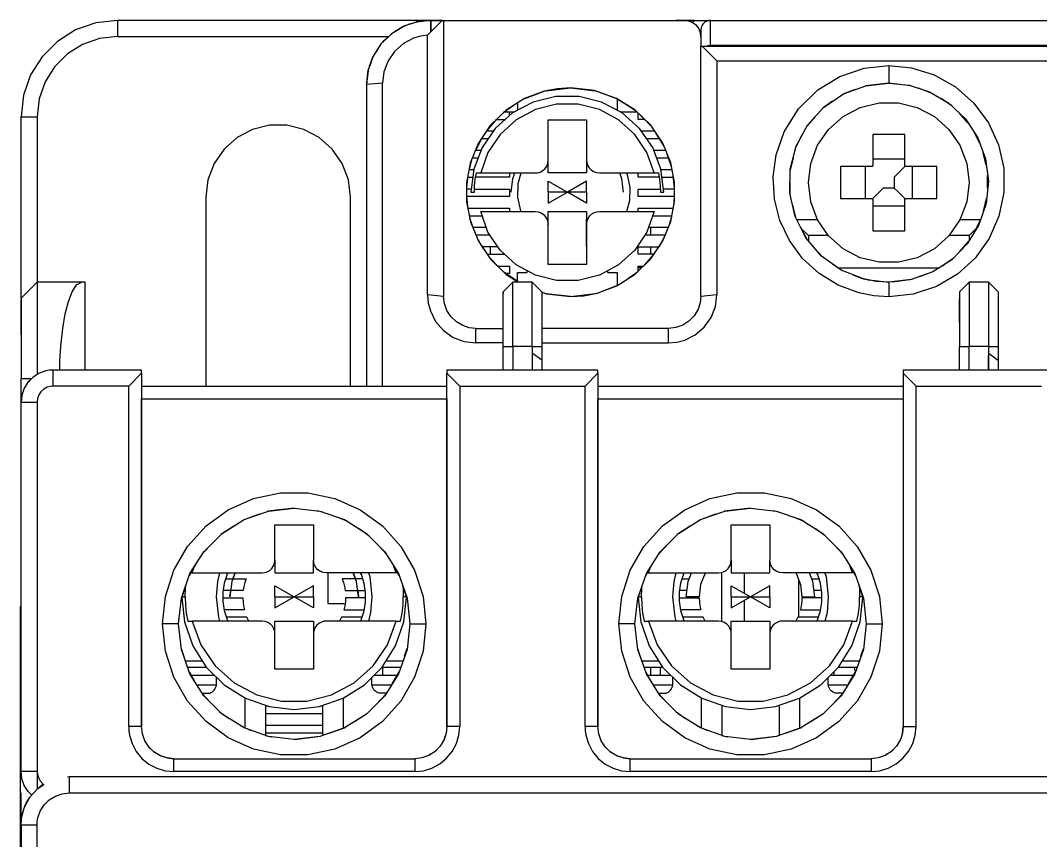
# Model space of a CAD drawing. Header units: millimetres. Extents: x 0 to 56.2, y 0 to 86.5.
# Drawn here: x 0.08 to 31.82, y 60.97 to 86.5 of the extents above; entities that cross this region are included whole.
import ezdxf

# ---------------------------------------------------------------- set-up
doc = ezdxf.new("R2010")
doc.units = ezdxf.units.MM

# ---------------------------------------------------------------- blocks, each defined once
blk = doc.blocks.new('CHINT_8e0fe1875add52128021a9539f7439d4_FACE_0')
at = {"color": 141, "linetype": 'Continuous', "true_color": 0x40d9ff}
for p, q in [((12.775, 86.5), (12.774, 86.494)), ((12.775, 86.5), (12.849, 86.502)), ((12.85, 86.502), (41.064, 86.502)), ((12.85, 86.146), (13.206, 86.502)), ((13.206, 86.502), (13.25, 86.502)), ((13.25, 86.502), (20.75, 86.502)), ((12.85, 86.202), (12.85, 86.202)), ((21.25, 86.002), (21.25, 85.702)), ((21.25, 85.702), (21.294, 85.702)), ((21.75, 85.245), (21.294, 85.702)), ((21.294, 85.702), (32.906, 85.702)), ((21.75, 85.245), (32.45, 85.245)), ((27.1, 84.552), (26.373, 84.464)), ((27.791, 84.468), (27.1, 84.552)), ((16.396, 84.299), (15.713, 84.036)), ((18.311, 84.185), (17.935, 84.316)), ((18.643, 84.062), (18.056, 84.276)), ((26.059, 84.349), (25.676, 84.203)), ((28.451, 84.231), (28.026, 84.392)), ((15.515, 83.911), (15.104, 83.622)), ((15.55, 83.933), (15.55, 83.702)), ((19.212, 83.702), (18.619, 84.075)), ((18.65, 84.058), (18.65, 83.702)), ((19.239, 83.676), (18.795, 83.967)), ((25.35, 83.983), (25.057, 83.781)), ((29.06, 83.839), (28.729, 84.067)), ((15.135, 83.652), (15.455, 83.652)), ((15.3, 83.536), (15.3, 83.652)), ((18.745, 83.652), (19.264, 83.652)), ((19.714, 83.205), (19.366, 83.553)), ((24.804, 83.501), (24.558, 83.223)), ((29.563, 83.313), (29.3, 83.609)), ((14.898, 83.422), (14.601, 83.081)), ((14.898, 83.421), (15.17, 83.421)), ((19.735, 83.174), (19.446, 83.476)), ((14.793, 83.052), (14.582, 83.052)), ((19.817, 83.052), (19.407, 83.052)), ((20.096, 82.613), (19.862, 82.985)), ((20.107, 82.586), (19.906, 82.92)), ((24.398, 82.925), (24.209, 82.565)), ((29.928, 82.687), (29.743, 83.038)), ((14.438, 82.836), (14.231, 82.435)), ((14.428, 82.821), (14.633, 82.821)), ((19.567, 82.821), (19.973, 82.821)), ((14.145, 82.221), (14.32, 82.221)), ((14.408, 82.452), (14.238, 82.452)), ((20.162, 82.452), (19.792, 82.452)), ((19.88, 82.221), (20.256, 82.221)), ((20.339, 81.959), (20.197, 82.366)), ((20.342, 81.945), (20.219, 82.311)), ((24.121, 82.223), (24.028, 81.843)), ((30.136, 81.996), (30.04, 82.383)), ((14.119, 82.158), (14.05, 81.904)), ((26.366, 81.952), (26.366, 80.952)), ((27.6, 82.186), (26.6, 82.186)), ((27.834, 80.952), (27.834, 81.952)), ((13.996, 81.621), (14.157, 81.621)), ((14.185, 81.852), (14.04, 81.852)), ((20.36, 81.852), (20.015, 81.852)), ((20.043, 81.621), (20.404, 81.621)), ((20.436, 81.275), (20.387, 81.707)), ((20.436, 81.28), (20.394, 81.675)), ((30.178, 81.277), (30.177, 81.675)), ((13.988, 81.574), (13.963, 81.302)), ((24.023, 81.47), (24.023, 81.096)), ((14.112, 81.252), (13.963, 81.252)), ((13.964, 81.023), (14.006, 80.629)), ((13.964, 81.023), (14.006, 80.633)), ((20.436, 81.252), (20.088, 81.252)), ((20.412, 80.73), (20.437, 81.001)), ((30.051, 80.564), (30.146, 80.952)), ((24.104, 80.747), (24.198, 80.371)), ((27.6, 80.718), (26.6, 80.718)), ((14.046, 80.421), (14.449, 80.421)), ((14.058, 80.36), (14.175, 80.006)), ((14.058, 80.359), (14.181, 79.993)), ((19.751, 80.421), (20.354, 80.421)), ((20.281, 80.145), (20.35, 80.399)), ((14.58, 80.052), (14.157, 80.052)), ((16.471, 80.302), (16.5, 80.302)), ((20.243, 80.052), (19.62, 80.052)), ((19.7, 79.821), (19.7, 80.052)), ((24.233, 80.302), (24.882, 80.302)), ((24.355, 80.06), (24.54, 79.71)), ((24.6, 79.802), (24.368, 80.034)), ((29.318, 80.302), (29.963, 80.302)), ((29.6, 79.802), (29.863, 80.065)), ((29.759, 79.895), (29.948, 80.257)), ((14.251, 79.821), (14.691, 79.821)), ((14.291, 79.723), (14.473, 79.415)), ((14.293, 79.718), (14.494, 79.384)), ((19.509, 79.821), (20.15, 79.821)), ((19.962, 79.467), (20.169, 79.868)), ((24.6, 79.802), (24.6, 79.64)), ((25.223, 79.802), (24.6, 79.802)), ((29.6, 79.802), (28.977, 79.802)), ((29.6, 79.802), (29.6, 79.636)), ((14.937, 79.452), (14.448, 79.452)), ((14.475, 79.452), (14.462, 79.431)), ((14.7, 79.452), (14.7, 79.221)), ((19.7, 79.221), (19.7, 79.452)), ((24.783, 79.426), (25.032, 79.148)), ((29.316, 79.312), (29.595, 79.629)), ((14.604, 79.221), (15.146, 79.221)), ((14.656, 79.143), (14.895, 78.885)), ((14.665, 79.13), (14.954, 78.828)), ((19.502, 78.882), (19.799, 79.223)), ((28.747, 78.849), (29.108, 79.099)), ((19.419, 78.802), (19.3, 78.802)), ((25.348, 78.922), (25.646, 78.718)), ((25.516, 78.802), (28.674, 78.802)), ((15.556, 78.368), (15.132, 78.656)), ((15.161, 78.628), (15.582, 78.352)), ((18.885, 78.393), (19.296, 78.682)), ((25.981, 78.585), (26.349, 78.447)), ((26.246, 78.479), (26.505, 78.416)), ((26.413, 78.434), (27.105, 78.352)), ((27.215, 78.365), (27.826, 78.441)), ((28.072, 78.529), (28.507, 78.695)), ((1.986, 78.352), (0.6, 78.352)), ((15.4, 78.352), (15.4, 78.352)), ((15.4, 78.352), (15.4, 78.352)), ((16, 78.352), (15.4, 78.352)), ((15.96, 78.352), (15.4, 78.352)), ((18.004, 78.004), (18.687, 78.268)), ((27.1, 78.352), (27.1, 77.895)), ((29.3, 78.052), (29.6, 78.352)), ((29.6, 78.352), (29.6, 78.352)), ((29.6, 78.352), (29.6, 78.352)), ((30.2, 78.352), (29.6, 78.352)), ((30.2, 78.352), (29.6, 78.352)), ((30.2, 78.352), (30.2, 78.352)), ((0.1, 76.719), (0.1, 77.811)), ((15.1, 77.554), (15.1, 77.778)), ((16.3, 78.044), (16.344, 78.028)), ((17.2, 77.902), (16.442, 77.993)), ((16.45, 77.99), (17.2, 77.902)), ((17.2, 77.902), (17.963, 77.997)), ((29.3, 78.052), (29.3, 78.01)), ((15.1, 77.114), (15.1, 77.554)), ((15.1, 77.554), (15.1, 77.554)), ((0.1, 76.475), (0.1, 75.905)), ((15.4, 76.352), (15.4, 75.617)), ((16, 76.352), (15.4, 76.352)), ((16, 76.352), (16, 75.617)), ((29.6, 75.617), (29.6, 76.352)), ((30.2, 76.352), (29.6, 76.352)), ((30.2, 76.352), (30.2, 75.617)), ((30.5, 76.352), (30.5, 75.926)), ((30.2, 76.138), (30.5, 75.926)), ((30.5, 75.926), (30.5, 75.617)), ((3.85, 75.117), (13.35, 75.117)), ((13.75, 75.117), (17.65, 75.117)), ((18.05, 75.117), (27.55, 75.117)), ((27.95, 75.117), (31.85, 75.117)), ((3.85, 74.217), (3.85, 74.217)), ((3.85, 74.217), (3.85, 74.217)), ((13.35, 74.217), (13.35, 74.217)), ((13.35, 74.217), (13.35, 74.217)), ((18.05, 74.217), (18.05, 74.217)), ((18.05, 74.217), (18.05, 74.217)), ((27.55, 74.217), (27.55, 74.217)), ((27.55, 74.217), (27.55, 74.217)), ((3.85, 73.717), (3.85, 73.717)), ((13.35, 73.717), (13.35, 73.717)), ((18.05, 73.917), (18.05, 73.917)), ((27.55, 73.917), (27.55, 73.917)), ((3.85, 73.552), (3.85, 73.552)), ((13.35, 73.552), (13.35, 73.552)), ((18.05, 73.552), (18.05, 73.552)), ((27.55, 73.552), (27.55, 73.552)), ((3.85, 73.052), (3.85, 73.052)), ((3.85, 73.017), (3.85, 73.017)), ((13.35, 73.017), (13.35, 73.017)), ((7.513, 71.127), (7.008, 70.942)), ((8.595, 71.317), (7.781, 71.221)), ((9.494, 71.195), (9.313, 71.237)), ((21.713, 71.127), (21.208, 70.942)), ((22.795, 71.317), (21.981, 71.221)), ((23.694, 71.195), (23.513, 71.237)), ((10.264, 70.897), (9.939, 71.039)), ((24.464, 70.897), (24.139, 71.039)), ((6.72, 70.761), (6.32, 70.496)), ((10.92, 70.457), (10.625, 70.67)), ((20.92, 70.761), (20.52, 70.496)), ((25.12, 70.457), (24.825, 70.67)), ((6.065, 70.242), (5.751, 69.907)), ((20.265, 70.242), (19.951, 69.907)), ((3.85, 70.052), (3.85, 70.052)), ((3.85, 69.952), (3.85, 69.952)), ((11.46, 69.89), (11.229, 70.148)), ((25.66, 69.89), (25.429, 70.148)), ((3.85, 69.721), (3.85, 69.721)), ((5.552, 69.59), (5.332, 69.208)), ((19.752, 69.59), (19.532, 69.208)), ((3.85, 69.352), (3.85, 69.352)), ((11.863, 69.223), (11.705, 69.499)), ((21.9, 69.316), (21.9, 67.789)), ((22.6, 69.302), (22.6, 68.666)), ((26.063, 69.223), (25.905, 69.499)), ((3.85, 69.121), (3.85, 69.121)), ((20.669, 69.121), (20.892, 69.121)), ((21.25, 68.945), (21.245, 68.925)), ((24.3, 67.921), (24.3, 69.076)), ((24.355, 68.925), (24.35, 68.945)), ((24.708, 69.121), (24.931, 69.121)), ((3.85, 68.752), (3.85, 68.752)), ((5.164, 68.729), (5.086, 68.482)), ((12.113, 68.488), (12.033, 68.738)), ((19.364, 68.729), (19.286, 68.482)), ((20.824, 68.752), (20.587, 68.752)), ((25.012, 68.752), (24.776, 68.752)), ((26.313, 68.488), (26.233, 68.738)), ((3.85, 68.521), (3.85, 68.521)), ((3.85, 68.325), (3.85, 68.325)), ((5.108, 68.552), (5.205, 68.552)), ((12.093, 68.552), (11.995, 68.552)), ((19.308, 68.552), (19.405, 68.552)), ((22.6, 68.438), (22.6, 67.802)), ((26.293, 68.552), (26.195, 68.552)), ((5, 67.717), (4.5, 67.717)), ((12.2, 67.717), (12.7, 67.717)), ((19.2, 67.717), (18.7, 67.717)), ((26.4, 67.717), (26.9, 67.717)), ((3.85, 67.11), (3.85, 67.11)), ((3.85, 66.952), (3.85, 66.952)), ((3.85, 66.721), (3.85, 66.721)), ((5.087, 66.947), (5.167, 66.697)), ((12.036, 66.705), (12.114, 66.952)), ((19.287, 66.947), (19.367, 66.697)), ((26.236, 66.705), (26.314, 66.952)), ((3.85, 66.352), (3.85, 66.352)), ((5.749, 66.552), (5.218, 66.552)), ((5.881, 66.352), (5.288, 66.352)), ((11.912, 66.352), (11.319, 66.352)), ((11.35, 66.352), (11.35, 66.121)), ((11.982, 66.552), (11.451, 66.552)), ((19.949, 66.552), (19.418, 66.552)), ((20.081, 66.352), (19.488, 66.352)), ((19.7, 66.121), (19.7, 66.352)), ((20, 66.121), (20, 66.352)), ((26.112, 66.352), (25.519, 66.352)), ((26.182, 66.552), (25.651, 66.552)), ((3.85, 66.121), (3.85, 66.121)), ((5.337, 66.211), (5.495, 65.935)), ((5.389, 66.121), (6.112, 66.121)), ((11.088, 66.121), (11.808, 66.121)), ((11.648, 65.844), (11.868, 66.226)), ((19.537, 66.211), (19.695, 65.935)), ((19.589, 66.121), (20.312, 66.121)), ((25.288, 66.121), (26.008, 66.121)), ((25.3, 66.133), (25.3, 66.121)), ((25.4, 66.121), (25.4, 66.233)), ((25.848, 65.844), (26.068, 66.226)), ((3.85, 65.752), (3.85, 65.752)), ((6.178, 65.802), (5.579, 65.802)), ((11.621, 65.802), (11.024, 65.802)), ((20.378, 65.802), (19.779, 65.802)), ((25.821, 65.802), (25.224, 65.802)), ((3.85, 65.521), (3.85, 65.521)), ((5.74, 65.545), (5.971, 65.287)), ((7.064, 65.409), (7.064, 64.482)), ((10.136, 64.472), (10.136, 65.409)), ((11.135, 65.193), (11.449, 65.527)), ((19.94, 65.545), (20.171, 65.287)), ((21.264, 65.409), (21.264, 64.482)), ((24.336, 64.472), (24.336, 65.409)), ((25.335, 65.193), (25.649, 65.527)), ((3.85, 65.152), (3.85, 65.152)), ((7.715, 64.238), (7.715, 65.177)), ((7.786, 65.152), (7.715, 65.152)), ((9.485, 65.152), (9.414, 65.152)), ((9.485, 65.177), (9.485, 64.237)), ((21.915, 64.238), (21.915, 65.177)), ((23.685, 65.177), (23.685, 64.237)), ((3.85, 64.921), (3.85, 64.921)), ((6.28, 64.978), (6.575, 64.765)), ((7.715, 64.921), (9.485, 64.921)), ((10.48, 64.674), (10.88, 64.939)), ((20.48, 64.978), (20.775, 64.765)), ((24.68, 64.674), (25.08, 64.939)), ((3.85, 64.552), (3.85, 64.552)), ((6.936, 64.538), (7.261, 64.396)), ((9.485, 64.552), (7.715, 64.552)), ((9.687, 64.308), (10.192, 64.493)), ((13.35, 64.517), (13.326, 64.303)), ((13.35, 64.517), (13.35, 64.517)), ((13.35, 64.517), (13.35, 64.517)), ((21.136, 64.538), (21.461, 64.396)), ((23.887, 64.308), (24.392, 64.493)), ((3.88, 64.281), (3.875, 64.294)), ((7.706, 64.24), (7.887, 64.198)), ((7.715, 64.321), (9.485, 64.321)), ((8.605, 64.118), (9.419, 64.214)), ((13.302, 64.229), (13.256, 64.098)), ((13.328, 64.321), (13.33, 64.321)), ((18.08, 64.281), (18.075, 64.294)), ((21.906, 64.24), (22.087, 64.198)), ((22.805, 64.118), (23.619, 64.214)), ((27.502, 64.229), (27.456, 64.098)), ((27.528, 64.321), (27.53, 64.321)), ((27.534, 64.36), (27.532, 64.36)), ((3.986, 64.024), (3.95, 64.081)), ((4.133, 63.829), (4.073, 63.889)), ((13.189, 63.985), (13.138, 63.904)), ((13.15, 63.919), (13.15, 63.923)), ((13.17, 63.952), (13.168, 63.952)), ((18.186, 64.024), (18.15, 64.081)), ((18.333, 63.829), (18.273, 63.889)), ((27.389, 63.985), (27.338, 63.904)), ((27.34, 63.906), (27.339, 63.905)), ((27.37, 63.952), (27.368, 63.952)), ((4.318, 63.678), (4.236, 63.729)), ((4.245, 63.721), (4.25, 63.721)), ((4.562, 63.565), (4.431, 63.611)), ((6.784, 63.517), (6.784, 63.517)), ((8.6, 63.517), (8.6, 63.517)), ((10.458, 63.517), (10.458, 63.517)), ((12.586, 63.547), (12.573, 63.542)), ((12.843, 63.653), (12.786, 63.618)), ((13.038, 63.8), (12.978, 63.74)), ((12.99, 63.752), (12.992, 63.752)), ((18.518, 63.678), (18.436, 63.729)), ((18.445, 63.721), (18.45, 63.721)), ((18.762, 63.565), (18.631, 63.611)), ((20.984, 63.517), (20.984, 63.517)), ((22.8, 63.517), (22.8, 63.517)), ((24.658, 63.517), (24.658, 63.517)), ((26.786, 63.547), (26.773, 63.542)), ((27.043, 63.653), (26.986, 63.618)), ((27.238, 63.8), (27.178, 63.74)), ((1.6, 62.952), (1.547, 62.946)), ((43.2, 62.952), (1.6, 62.952)), ((0.801, 62.72), (0.651, 62.608)), ((0.1, 61.452), (0.1, 62.452)), ((0.253, 62.093), (0.248, 62.098))]:
    blk.add_line(p, q, dxfattribs=at)
for points in [[(3.1, 86.502), (2.432, 86.427), (1.798, 86.205), (1.23, 85.847), (0.754, 85.372), (0.397, 84.804), (0.175, 84.169), (0.1, 83.502)], [(12.849, 86.502), (3.1, 86.502), (3.1, 86.002), (11.539, 86.002)], [(12.85, 86.502), (12.438, 86.459), (12.041, 86.331), (11.644, 86.097), (11.31, 85.778), (11.059, 85.391), (10.903, 84.958), (10.85, 84.502)], [(12.045, 86.332), (12.118, 86.363), (12.209, 86.396), (12.309, 86.427), (12.394, 86.449), (12.435, 86.458)], [(12.28, 86.408), (12.173, 86.384), (12.117, 86.355)], [(12.421, 86.454), (12.405, 86.452), (12.282, 86.409)], [(12.44, 86.459), (12.46, 86.463), (12.503, 86.471), (12.52, 86.475)], [(12.52, 86.468), (12.52, 86.475), (12.775, 86.5)], [(12.562, 86.472), (12.65, 86.492), (12.849, 86.502)], [(13.25, 86.502), (13.25, 77.91), (12.75, 77.954), (12.75, 86.042), (12.85, 86.146)], [(13.206, 86.502), (12.85, 86.502), (12.85, 86.146)], [(12.85, 86.502), (12.85, 86.502), (41.002, 86.502)], [(12.85, 86.146), (12.85, 86.502), (13.25, 86.502)], [(20.996, 86.436), (21.058, 86.502), (20.487, 86.502)], [(20.839, 86.493), (20.829, 86.496), (20.75, 86.502)], [(20.75, 86.502), (20.845, 86.493), (20.926, 86.47), (21.015, 86.426), (21.09, 86.369), (21.152, 86.299), (21.201, 86.217), (21.236, 86.12), (21.25, 86.002)], [(20.916, 86.473), (20.895, 86.48), (20.862, 86.488)], [(20.932, 86.467), (20.946, 86.462), (20.972, 86.45), (20.986, 86.443), (20.993, 86.437)], [(21.058, 86.502), (21.084, 86.502), (21.103, 86.502), (21.114, 86.502), (21.25, 86.502), (32.95, 86.502), (33.086, 86.502)], [(21.55, 86.502), (21.501, 86.498), (21.459, 86.488), (21.416, 86.47), (21.378, 86.448), (21.344, 86.42), (21.315, 86.388), (21.291, 86.352), (21.271, 86.311), (21.259, 86.274), (21.25, 86.201), (21.25, 85.702)], [(32.65, 85.724), (21.55, 85.724), (21.55, 86.502), (32.65, 86.502), (32.65, 85.724)], [(12.75, 86.042), (12.53, 86.011), (12.316, 85.947), (11.996, 85.779), (11.725, 85.538), (11.52, 85.239), (11.393, 84.901), (11.35, 84.545)], [(11.625, 86.08), (11.603, 86.066), (11.435, 85.898)], [(11.441, 85.903), (11.63, 86.087), (11.638, 86.091)], [(11.875, 86.233), (11.737, 86.163), (11.695, 86.127)], [(12.014, 86.315), (11.982, 86.304), (11.795, 86.186)], [(12.038, 86.329), (12.021, 86.322), (11.809, 86.194)], [(21.131, 86.323), (21.125, 86.332), (21.116, 86.34)], [(21.228, 86.143), (21.218, 86.179), (21.211, 86.19)], [(21.25, 86.002), (21.25, 86.008), (21.25, 86.014), (21.25, 86.023), (21.249, 86.039), (21.247, 86.059), (21.242, 86.093), (21.237, 86.108)], [(3.1, 86.002), (2.544, 85.939), (2.015, 85.754), (1.541, 85.456), (1.145, 85.061), (0.848, 84.587), (0.663, 84.058), (0.6, 83.502)], [(11.147, 85.527), (11.302, 85.769), (11.307, 85.773)], [(11.3, 85.763), (11.286, 85.749), (11.148, 85.529)], [(11.49, 85.95), (11.367, 85.844), (11.343, 85.809)], [(21.443, 85.702), (21.483, 85.716), (21.55, 85.724)], [(11.18, 85.577), (11.086, 85.444), (11.075, 85.417)], [(21.75, 85.245), (21.75, 77.954), (21.25, 77.91), (21.25, 85.702)], [(10.962, 85.124), (10.91, 84.987), (10.908, 84.973)], [(10.946, 85.079), (11.055, 85.385), (11.058, 85.388)], [(11.055, 85.38), (11.048, 85.37), (10.95, 85.089)], [(27.1, 77.895), (26.635, 77.925), (26.171, 78.018), (25.526, 78.258), (24.932, 78.621), (24.419, 79.093), (24.009, 79.649), (23.715, 80.27), (23.543, 80.938), (23.503, 81.63), (23.595, 82.315), (23.847, 83.037), (24.291, 83.748), (24.891, 84.338), (25.582, 84.76), (26.337, 85.013), (27.1, 85.096)], [(27.1, 85.096), (27.1, 84.552), (27.1, 84.552)], [(27.1, 85.096), (27.809, 85.025), (28.515, 84.806), (29.177, 84.436), (29.752, 83.93), (30.205, 83.317), (30.516, 82.631), (30.677, 81.898), (30.683, 81.144), (30.53, 80.402), (30.227, 79.711), (29.789, 79.102), (29.236, 78.597), (28.582, 78.215), (27.857, 77.976), (27.1, 77.895)], [(10.902, 84.952), (10.9, 84.947), (10.852, 84.521)], [(10.858, 84.572), (10.902, 84.955), (10.903, 84.957)], [(11.35, 75.117), (11.35, 84.545), (10.85, 84.502), (10.85, 75.117)], [(27.1, 78.352), (26.706, 78.377), (26.31, 78.454), (25.62, 78.728), (25.007, 79.165), (24.52, 79.733), (24.186, 80.395), (24.018, 81.119), (24.028, 81.866), (24.215, 82.586), (24.567, 83.239), (25.069, 83.794), (25.693, 84.214), (26.388, 84.469), (27.1, 84.552)], [(27.1, 84.552), (27.735, 84.486), (28.364, 84.283), (28.97, 83.924), (29.484, 83.434), (29.869, 82.845), (30.111, 82.191), (30.2, 81.501), (30.131, 80.803), (29.908, 80.138), (29.544, 79.544), (29.058, 79.048), (28.468, 78.67), (27.802, 78.432), (27.1, 78.352)], [(17.2, 84.402), (16.792, 84.376), (16.374, 84.295), (15.762, 84.066), (15.191, 83.706), (14.701, 83.23), (14.325, 82.667), (14.079, 82.058), (13.963, 81.444), (13.964, 80.849), (14.082, 80.235), (14.33, 79.627), (14.708, 79.065), (15.2, 78.59), (15.581, 78.352)], [(19.798, 81.752), (19.932, 81.752), (19.967, 81.554), (19.988, 81.353), (19.995, 81.152), (20.1, 81.152), (20.013, 81.87), (19.756, 82.546), (19.346, 83.141), (18.804, 83.621), (18.164, 83.957), (17.462, 84.13), (16.738, 84.13), (16.036, 83.957), (15.396, 83.621), (14.854, 83.141), (14.444, 82.546), (14.187, 81.87), (14.1, 81.152), (14.205, 81.152), (14.212, 81.353), (14.233, 81.554), (14.268, 81.752), (14.402, 81.752)], [(16.437, 84.307), (17.2, 84.402), (17.95, 84.314)], [(17.2, 77.902), (17.608, 77.928), (18.026, 78.009), (18.638, 78.237), (19.209, 78.597), (19.699, 79.074), (20.075, 79.637), (20.321, 80.246), (20.437, 80.86), (20.436, 81.455), (20.318, 82.068), (20.07, 82.677), (19.692, 83.239), (19.2, 83.714), (18.628, 84.071), (17.947, 84.315), (17.2, 84.402)], [(19.798, 81.752), (19.571, 82.39), (19.195, 82.954), (18.694, 83.41), (18.096, 83.73), (17.439, 83.895), (16.761, 83.895), (16.104, 83.73), (15.506, 83.41), (15.005, 82.954), (14.629, 82.39), (14.402, 81.752)], [(24.673, 80.854), (24.6, 81.452), (24.673, 82.05), (24.886, 82.614), (25.229, 83.11), (25.68, 83.509), (26.213, 83.789), (26.799, 83.934), (27.401, 83.934), (27.987, 83.789), (28.52, 83.509), (28.971, 83.11), (29.314, 82.614), (29.527, 82.05), (29.6, 81.452), (29.527, 80.854), (29.314, 80.29), (28.971, 79.794), (28.52, 79.394), (27.987, 79.114), (27.401, 78.97), (26.799, 78.97), (26.213, 79.114), (25.68, 79.394), (25.229, 79.794), (24.886, 80.29), (24.673, 80.854)], [(0.1, 77.852), (0.1, 83.502), (0.6, 83.502), (0.6, 78.352)], [(19.503, 83.421), (19.3, 83.421), (19.3, 83.617)], [(10.35, 75.117), (10.35, 81.002), (10.285, 81.54), (10.092, 82.048), (9.784, 82.494), (9.378, 82.854), (8.898, 83.106), (8.371, 83.235), (7.829, 83.235), (7.302, 83.106), (6.822, 82.854), (6.416, 82.494), (6.108, 82.048), (5.915, 81.54), (5.85, 81.002), (5.85, 75.117)], [(16.5, 82.152), (16.5, 83.402), (17.7, 83.402), (17.7, 82.152)], [(27.6, 81.982), (27.6, 82.952), (26.6, 82.952), (26.6, 81.982), (26.599, 81.975), (26.597, 81.969), (26.593, 81.963), (26.589, 81.958), (26.583, 81.955), (26.577, 81.953), (26.57, 81.952), (25.6, 81.952), (25.6, 80.952), (26.57, 80.952), (26.577, 80.951), (26.583, 80.949), (26.589, 80.945), (26.593, 80.941), (26.597, 80.935), (26.599, 80.929), (26.6, 80.922), (26.6, 79.952), (27.6, 79.952), (27.6, 80.922), (27.601, 80.929), (27.603, 80.935), (27.607, 80.941), (27.611, 80.945), (27.617, 80.949), (27.623, 80.951), (27.63, 80.952), (28.6, 80.952), (28.6, 81.952), (27.63, 81.952), (27.623, 81.953), (27.617, 81.955), (27.611, 81.958), (27.607, 81.963), (27.603, 81.969), (27.601, 81.975), (27.6, 81.982)], [(14.402, 81.752), (16.1, 81.752), (16.18, 81.76), (16.255, 81.782), (16.337, 81.828), (16.405, 81.891), (16.457, 81.968), (16.489, 82.057), (16.5, 82.152)], [(17.7, 82.152), (17.7, 81.752), (16.5, 81.752), (16.5, 82.152)], [(17.7, 82.152), (17.708, 82.072), (17.73, 81.997), (17.776, 81.915), (17.839, 81.847), (17.917, 81.795), (18.005, 81.763), (18.1, 81.752), (19.798, 81.752)], [(27.61, 81.96), (27.609, 81.961), (27.52, 81.872), (27.426, 81.778), (27.269, 81.621), (27.269, 81.283)], [(27.617, 81.955), (27.616, 81.955), (27.615, 81.956)], [(27.623, 81.953), (27.623, 81.953), (27.621, 81.954)], [(15.3, 81.752), (15.3, 81.621), (14.245, 81.621)], [(15.35, 81.152), (15.401, 81.571), (15.47, 81.752)], [(15.659, 80.552), (15.648, 80.575), (15.557, 80.995), (15.571, 81.423), (15.665, 81.752)], [(18.85, 81.152), (18.799, 81.571), (18.73, 81.752)], [(18.938, 81.752), (18.96, 81.704), (19.044, 81.301), (19.03, 80.889), (18.937, 80.552)], [(19.955, 81.621), (19.3, 81.621), (19.3, 81.752)], [(16.5, 81.152), (16.5, 81.495), (17.1, 81.152)], [(17.7, 81.152), (17.7, 81.495), (17.1, 81.152)], [(27.269, 81.283), (26.931, 81.283), (26.832, 81.184), (26.736, 81.087), (26.591, 80.943), (26.592, 80.942)], [(27.269, 81.283), (27.368, 81.184), (27.464, 81.087), (27.609, 80.943)], [(14.208, 81.252), (15.3, 81.252), (15.3, 81.021), (13.964, 81.021)], [(17.7, 81.152), (17.1, 81.152), (16.5, 81.152)], [(16.5, 81.152), (16.5, 80.809), (17.1, 81.152)], [(17.7, 81.152), (17.7, 80.809), (17.1, 81.152)], [(20.437, 81.021), (19.3, 81.021), (19.3, 81.252), (19.992, 81.252)], [(27.62, 80.95), (27.621, 80.951), (27.622, 80.951)], [(14.002, 80.652), (15.3, 80.652), (15.3, 80.552)], [(19.3, 80.552), (19.3, 80.652), (20.398, 80.652)], [(26.595, 80.939), (26.596, 80.937), (26.596, 80.936)], [(26.598, 80.932), (26.599, 80.93), (26.599, 80.93)], [(27.601, 80.929), (27.601, 80.929), (27.602, 80.931)], [(27.603, 80.935), (27.603, 80.936), (27.604, 80.937)], [(27.61, 80.944), (27.609, 80.943), (27.608, 80.942)], [(27.613, 80.947), (27.615, 80.948), (27.616, 80.948)], [(17.7, 80.152), (17.711, 80.247), (17.743, 80.335), (17.795, 80.413), (17.863, 80.476), (17.945, 80.521), (18.02, 80.544), (18.1, 80.552), (19.798, 80.552), (19.571, 79.913), (19.195, 79.349), (18.694, 78.894), (18.096, 78.574), (17.439, 78.409), (16.761, 78.409), (16.104, 78.574), (15.506, 78.894), (15.005, 79.349), (14.629, 79.913), (14.402, 80.552), (16.1, 80.552), (16.195, 80.541), (16.283, 80.508), (16.361, 80.457), (16.424, 80.389), (16.47, 80.307), (16.492, 80.232), (16.5, 80.152)], [(16.5, 80.152), (16.5, 80.552), (17.7, 80.552), (17.7, 80.152)], [(17.7, 80.152), (17.7, 78.902), (16.5, 78.902), (16.5, 80.152)], [(17.7, 79.472), (17.7, 80.302), (17.731, 80.302)], [(19.797, 79.221), (19.3, 79.221), (19.3, 79.452), (19.952, 79.452)], [(14.929, 78.852), (15.3, 78.852), (15.3, 78.621), (15.168, 78.621)], [(19.3, 78.686), (19.3, 78.852), (19.471, 78.852)], [(15.55, 78.371), (15.55, 78.652), (15.649, 78.652), (15.749, 78.652), (15.85, 78.652), (15.85, 78.71)], [(18.35, 78.71), (18.35, 78.652), (18.451, 78.652), (18.551, 78.652), (18.65, 78.652), (18.65, 78.245)], [(0.6, 78.352), (0.1, 77.852), (0.1, 77.804), (0.1, 77.66), (0.1, 77.371), (0.1, 76.967), (0.1, 76.475), (0.1, 75.924), (0.1, 75.352)], [(0.6, 78.352), (0.6, 78.297), (0.6, 78.133), (0.6, 77.788), (0.6, 77.305), (0.6, 76.712), (0.6, 76.046), (0.6, 75.477)], [(1.305, 75.617), (1.311, 75.893), (1.34, 76.358), (1.399, 76.906), (1.478, 77.368), (1.574, 77.752), (1.688, 78.055), (1.823, 78.266), (1.986, 78.352)], [(2.1, 75.617), (2.1, 78.352), (1.986, 78.352)], [(15.4, 78.352), (15.1, 78.052), (15.1, 78.052), (15.4, 78.352)], [(15.4, 76.352), (15.4, 76.737), (15.4, 77.112), (15.4, 77.526), (15.4, 77.874), (15.4, 78.137), (15.4, 78.298), (15.4, 78.352)], [(16, 78.352), (16.3, 78.052), (16.3, 78.008), (16.3, 77.878), (16.3, 77.663), (16.3, 77.376), (16.3, 77.035), (16.3, 76.698), (16.3, 76.352)], [(16, 76.352), (16, 76.744), (16, 77.125), (16, 77.535), (16, 77.88), (16, 78.14), (16, 78.299), (16, 78.352)], [(27.1, 78.352), (27.1, 78.352), (26.65, 78.388)], [(29.6, 78.352), (29.3, 78.052), (29.3, 78.052)], [(29.6, 78.352), (29.6, 78.315), (29.6, 78.203), (29.6, 77.973), (29.6, 77.65), (29.6, 77.254), (29.6, 76.812), (29.6, 76.352)], [(30.2, 78.352), (30.5, 78.052), (30.5, 78.017), (30.5, 77.91), (30.5, 77.711), (30.5, 77.436), (30.5, 77.104), (30.5, 76.734), (30.5, 76.352)], [(30.2, 78.352), (30.2, 78.314), (30.2, 78.201), (30.2, 77.971), (30.2, 77.648), (30.2, 77.254), (30.2, 76.812), (30.2, 76.352)], [(12.75, 77.954), (12.771, 77.702), (12.836, 77.455), (13, 77.127), (13.243, 76.846), (13.547, 76.634), (13.891, 76.503), (14.25, 76.459)], [(14.25, 76.914), (14.045, 76.935), (13.846, 76.999), (13.645, 77.117), (13.477, 77.279), (13.351, 77.473), (13.275, 77.688), (13.25, 77.91)], [(15.1, 76.352), (15.1, 76.695), (15.1, 77.03), (15.1, 77.373), (15.1, 77.661), (15.1, 77.876), (15.1, 78.008), (15.1, 78.052)], [(15.1, 78.052), (15.1, 78.031), (15.1, 77.986)], [(16.3, 78.044), (16.453, 77.989), (17.2, 77.902)], [(20.25, 76.459), (20.503, 76.481), (20.75, 76.545), (21.079, 76.709), (21.361, 76.95), (21.575, 77.253), (21.706, 77.596), (21.75, 77.954)], [(21.25, 77.91), (21.229, 77.706), (21.165, 77.507), (21.046, 77.307), (20.884, 77.14), (20.688, 77.015), (20.473, 76.939), (20.25, 76.914)], [(29.3, 78.052), (29.3, 78.017), (29.3, 77.912), (29.3, 77.713), (29.3, 77.439), (29.3, 77.105), (29.3, 76.734), (29.3, 76.352)], [(29.3, 77.554), (29.3, 77.726), (29.3, 77.83)], [(29.3, 77.093), (29.3, 77.554), (29.3, 77.554)], [(15.1, 76.459), (14.25, 76.459), (14.25, 76.914), (15.1, 76.914)], [(16.3, 76.459), (20.25, 76.459), (20.25, 76.914), (16.3, 76.914)], [(15.1, 75.617), (15.1, 76.352), (15.4, 76.352)], [(16, 76.352), (16.3, 76.352), (16.3, 75.617)], [(16.3, 76.352), (16.3, 75.926), (16, 76.138)], [(29.3, 75.617), (29.3, 76.352), (29.6, 76.352)], [(30.2, 76.352), (30.5, 76.352), (30.5, 75.617)], [(16, 76.101), (16, 75.936), (16, 75.771), (16, 75.617)], [(16.3, 75.926), (16.3, 75.695), (16.3, 75.617)], [(30.2, 75.617), (30.2, 75.649), (30.2, 75.85), (30.2, 76.067)], [(1.1, 75.617), (0.984, 75.61), (0.869, 75.59), (0.659, 75.515), (0.472, 75.395), (0.315, 75.237), (0.198, 75.048), (0.125, 74.838), (0.1, 74.617)], [(0.885, 75.593), (0.877, 75.592), (0.875, 75.591)], [(3.45, 75.117), (1.1, 75.117), (1.1, 75.617)], [(3.85, 75.517), (3.85, 75.617), (1.1, 75.617)], [(18.05, 75.517), (18.05, 75.617), (13.35, 75.617), (13.35, 75.517)], [(32.25, 75.517), (32.25, 75.617), (27.55, 75.617), (27.55, 75.517)], [(0.1, 74.617), (0.1, 75.352), (0.429, 75.352)], [(0.386, 75.308), (0.318, 75.241), (0.317, 75.239)], [(0.559, 75.451), (0.477, 75.399), (0.474, 75.397)], [(0.759, 75.551), (0.666, 75.518), (0.663, 75.516)], [(3.45, 75.117), (3.85, 75.517), (3.85, 64.517), (3.45, 64.517), (3.45, 75.117)], [(13.35, 64.517), (13.35, 75.517), (13.75, 75.117)], [(17.65, 75.117), (18.05, 75.517), (18.05, 64.517), (17.65, 64.517), (17.65, 75.117)], [(27.95, 75.117), (27.55, 75.517), (27.55, 64.517), (27.95, 64.517), (27.95, 75.117)], [(0.247, 75.128), (0.199, 75.051), (0.199, 75.05)], [(1.1, 75.117), (1.003, 75.108), (0.909, 75.079), (0.806, 75.022), (0.72, 74.942), (0.654, 74.844), (0.614, 74.733), (0.6, 74.617)], [(13.75, 75.117), (13.75, 64.517), (13.35, 64.517)], [(0.6, 63.117), (0.1, 63.117), (0.1, 74.617), (0.6, 74.617), (0.6, 63.117)], [(0.15, 74.911), (0.125, 74.84), (0.125, 74.839)], [(3.851, 64.51), (3.85, 64.517), (3.85, 74.717), (13.35, 74.717), (13.35, 64.517)], [(18.05, 64.517), (18.05, 74.717), (27.55, 74.717), (27.55, 64.517)], [(4.5, 67.717), (4.59, 68.57), (4.855, 69.385), (5.283, 70.127), (5.857, 70.764), (6.55, 71.268), (7.333, 71.617), (8.171, 71.795), (9.029, 71.795), (9.867, 71.617), (10.65, 71.268), (11.343, 70.764), (11.917, 70.127), (12.345, 69.385), (12.61, 68.57), (12.7, 67.717)], [(18.7, 67.717), (18.79, 68.57), (19.055, 69.385), (19.483, 70.127), (20.057, 70.764), (20.75, 71.268), (21.533, 71.617), (22.371, 71.795), (23.229, 71.795), (24.067, 71.617), (24.85, 71.268), (25.543, 70.764), (26.117, 70.127), (26.545, 69.385), (26.81, 68.57), (26.9, 67.717)], [(5, 67.717), (5.09, 68.518), (5.357, 69.279), (5.785, 69.962), (6.355, 70.532), (7.038, 70.961), (7.799, 71.227), (8.6, 71.317), (9.401, 71.227), (10.162, 70.961), (10.845, 70.532), (11.415, 69.962), (11.843, 69.279), (12.11, 68.518), (12.2, 67.717)], [(19.2, 67.717), (19.29, 68.518), (19.557, 69.279), (19.985, 69.962), (20.555, 70.532), (21.238, 70.961), (21.999, 71.227), (22.8, 71.317), (23.601, 71.227), (24.362, 70.961), (25.045, 70.532), (25.615, 69.962), (26.043, 69.279), (26.31, 68.518), (26.4, 67.717)], [(8, 69.702), (8, 70.802), (9.2, 70.802), (9.2, 69.702)], [(22.2, 69.702), (22.2, 70.802), (23.4, 70.802), (23.4, 69.702)], [(5.424, 69.302), (7.6, 69.302), (7.68, 69.31), (7.755, 69.332), (7.837, 69.378), (7.905, 69.441), (7.957, 69.518), (7.989, 69.606), (8, 69.702)], [(8, 69.702), (8, 69.302), (9.2, 69.302), (9.2, 69.702)], [(11.776, 69.302), (9.6, 69.302), (9.504, 69.313), (9.416, 69.345), (9.339, 69.397), (9.276, 69.465), (9.23, 69.547), (9.208, 69.622), (9.2, 69.702)], [(19.624, 69.302), (21.8, 69.302), (21.88, 69.31), (21.955, 69.332), (22.037, 69.378), (22.105, 69.441), (22.157, 69.518), (22.189, 69.606), (22.2, 69.702)], [(22.2, 69.702), (22.2, 69.302), (23.4, 69.302), (23.4, 69.702)], [(25.976, 69.302), (23.8, 69.302), (23.704, 69.313), (23.616, 69.345), (23.539, 69.397), (23.476, 69.465), (23.43, 69.547), (23.408, 69.622), (23.4, 69.702)], [(5.386, 69.302), (5.424, 69.302), (5.491, 69.484)], [(6.288, 67.802), (6.25, 67.918), (6.181, 68.552), (6.221, 69.036), (6.287, 69.302)], [(6.535, 69.302), (6.515, 69.264), (6.424, 68.982), (6.379, 68.7), (6.378, 68.418), (6.42, 68.135), (6.51, 67.853), (6.536, 67.802)], [(6.692, 69.121), (6.761, 69.302), (6.658, 69.031), (6.6, 68.552), (6.624, 68.752)], [(9.65, 69.302), (9.65, 68.352), (10.186, 68.352)], [(10.576, 68.752), (10.6, 68.552), (10.542, 69.031), (10.439, 69.302), (10.508, 69.121)], [(10.665, 67.802), (10.685, 67.84), (10.776, 68.122), (10.821, 68.404), (10.822, 68.686), (10.78, 68.968), (10.69, 69.251), (10.664, 69.302)], [(10.912, 69.302), (10.95, 69.186), (11.019, 68.552), (10.979, 68.067), (10.913, 67.802)], [(11.818, 69.302), (11.776, 69.302), (11.701, 69.505)], [(19.586, 69.302), (19.624, 69.302), (19.691, 69.484)], [(20.488, 67.802), (20.45, 67.918), (20.381, 68.552), (20.421, 69.036), (20.487, 69.302)], [(20.735, 69.302), (20.715, 69.264), (20.624, 68.982), (20.579, 68.7), (20.578, 68.418), (20.62, 68.135), (20.71, 67.853), (20.736, 67.802)], [(21.388, 69.302), (21.383, 69.295), (21.246, 68.935), (21.2, 68.552), (20.8, 68.552), (20.858, 69.031), (20.961, 69.302)], [(24.212, 69.302), (24.217, 69.295), (24.354, 68.935), (24.4, 68.552), (24.8, 68.552), (24.742, 69.031), (24.639, 69.302)], [(24.865, 67.802), (24.885, 67.84), (24.976, 68.122), (25.021, 68.404), (25.022, 68.686), (24.98, 68.968), (24.89, 69.251), (24.864, 69.302)], [(25.112, 69.302), (25.15, 69.186), (25.219, 68.552), (25.179, 68.067), (25.113, 67.802)], [(26.018, 69.302), (25.976, 69.302), (25.901, 69.505)], [(5.205, 68.552), (5.214, 68.804), (5.226, 68.905)], [(6.469, 69.121), (7.105, 69.121), (7.064, 69.001), (7.033, 68.877), (7.013, 68.752), (6.387, 68.752)], [(8, 68.552), (8, 68.895), (8.6, 68.552)], [(9.2, 68.552), (9.2, 68.895), (8.6, 68.552)], [(10.731, 69.121), (10.095, 69.121), (10.136, 69.001), (10.167, 68.877), (10.187, 68.752), (10.812, 68.752)], [(11.974, 68.905), (11.986, 68.804), (11.995, 68.552)], [(19.405, 68.552), (19.414, 68.804), (19.426, 68.905)], [(22.2, 68.552), (22.2, 68.895), (22.8, 68.552)], [(23.4, 68.552), (23.4, 68.895), (22.8, 68.552)], [(26.174, 68.905), (26.186, 68.804), (26.195, 68.552)], [(0.08, 18.252), (0.08, 18.302), (0.08, 18.45), (0.08, 18.688), (0.08, 19.005), (0.08, 19.384), (0.08, 19.807), (0.08, 20.252), (0.08, 66.252), (0.08, 66.697), (0.08, 67.12), (0.08, 67.499), (0.08, 67.816), (0.08, 68.054), (0.08, 68.202), (0.08, 68.252)], [(5.102, 68.533), (5.188, 67.773), (5.447, 67.033), (5.864, 66.37), (6.418, 65.815), (7.081, 65.399), (7.821, 65.14), (8.6, 65.052), (9.379, 65.14), (10.119, 65.399), (10.782, 65.815), (11.336, 66.37), (11.753, 67.033), (12.012, 67.773), (12.098, 68.535)], [(5.205, 68.552), (5.214, 68.3), (5.242, 68.05), (5.289, 67.802), (5.424, 67.802)], [(6.378, 68.521), (7, 68.521), (7.008, 68.397), (7.024, 68.273), (7.051, 68.152), (6.418, 68.152)], [(8, 68.552), (8.6, 68.552), (9.2, 68.552)], [(8, 68.552), (8, 68.209), (8.6, 68.552)], [(9.2, 68.552), (9.2, 68.209), (8.6, 68.552)], [(10.822, 68.521), (10.2, 68.521), (10.192, 68.397), (10.176, 68.273), (10.149, 68.152), (10.781, 68.152)], [(11.776, 67.802), (11.911, 67.802), (11.958, 68.05), (11.986, 68.3), (11.995, 68.552)], [(19.302, 68.533), (19.388, 67.773), (19.647, 67.033), (20.064, 66.37), (20.618, 65.815), (21.281, 65.399), (22.021, 65.14), (22.8, 65.052), (23.579, 65.14), (24.319, 65.399), (24.982, 65.815), (25.536, 66.37), (25.953, 67.033), (26.212, 67.773), (26.298, 68.535)], [(19.405, 68.552), (19.414, 68.3), (19.442, 68.05), (19.489, 67.802), (19.624, 67.802)], [(20.578, 68.521), (21.2, 68.521), (21.208, 68.397), (21.224, 68.273), (21.251, 68.152), (20.618, 68.152)], [(22.2, 68.552), (22.8, 68.552), (23.4, 68.552)], [(22.2, 68.552), (22.2, 68.209), (22.8, 68.552)], [(23.4, 68.552), (23.4, 68.209), (22.8, 68.552)], [(25.022, 68.521), (24.4, 68.521), (24.392, 68.397), (24.376, 68.273), (24.349, 68.152), (24.981, 68.152)], [(25.976, 67.802), (26.111, 67.802), (26.158, 68.05), (26.186, 68.3), (26.195, 68.552)], [(12.7, 67.717), (12.61, 66.865), (12.345, 66.05), (11.917, 65.307), (11.343, 64.67), (10.65, 64.167), (9.867, 63.818), (9.029, 63.64), (8.171, 63.64), (7.333, 63.818), (6.55, 64.167), (5.857, 64.67), (5.283, 65.307), (4.855, 66.05), (4.59, 66.865), (4.5, 67.717)], [(12.2, 67.717), (12.11, 66.916), (11.843, 66.155), (11.415, 65.473), (10.845, 64.903), (10.162, 64.474), (9.401, 64.208), (8.6, 64.117), (7.799, 64.208), (7.038, 64.474), (6.355, 64.903), (5.785, 65.473), (5.357, 66.155), (5.09, 66.916), (5, 67.717)], [(8, 67.402), (7.992, 67.482), (7.97, 67.557), (7.924, 67.639), (7.861, 67.707), (7.784, 67.758), (7.696, 67.791), (7.6, 67.802), (5.424, 67.802)], [(5.424, 67.802), (5.698, 67.058), (6.144, 66.403), (6.734, 65.874), (7.435, 65.503), (8.204, 65.312), (8.996, 65.312), (9.765, 65.503), (10.466, 65.874), (11.056, 66.403), (11.502, 67.058), (11.776, 67.802)], [(7.187, 67.802), (7.13, 67.921), (6.488, 67.921)], [(8, 67.402), (8, 67.802), (9.2, 67.802), (9.2, 67.402)], [(11.776, 67.802), (9.6, 67.802), (9.52, 67.794), (9.445, 67.771), (9.363, 67.726), (9.295, 67.663), (9.243, 67.586), (9.211, 67.497), (9.2, 67.402)], [(10.711, 67.921), (10.07, 67.921), (10.013, 67.802)], [(26.9, 67.717), (26.81, 66.865), (26.545, 66.05), (26.117, 65.307), (25.543, 64.67), (24.85, 64.167), (24.067, 63.818), (23.229, 63.64), (22.371, 63.64), (21.533, 63.818), (20.75, 64.167), (20.057, 64.67), (19.483, 65.307), (19.055, 66.05), (18.79, 66.865), (18.7, 67.717)], [(26.4, 67.717), (26.31, 66.916), (26.043, 66.155), (25.615, 65.473), (25.045, 64.903), (24.362, 64.474), (23.601, 64.208), (22.8, 64.117), (21.999, 64.208), (21.238, 64.474), (20.555, 64.903), (19.985, 65.473), (19.557, 66.155), (19.29, 66.916), (19.2, 67.717)], [(22.2, 67.402), (22.192, 67.482), (22.17, 67.557), (22.124, 67.639), (22.061, 67.707), (21.984, 67.758), (21.896, 67.791), (21.8, 67.802), (19.624, 67.802)], [(19.624, 67.802), (19.898, 67.058), (20.344, 66.403), (20.934, 65.874), (21.635, 65.503), (22.404, 65.312), (23.196, 65.312), (23.965, 65.503), (24.666, 65.874), (25.256, 66.403), (25.702, 67.058), (25.976, 67.802)], [(21.387, 67.802), (21.33, 67.921), (20.688, 67.921)], [(22.2, 67.402), (22.2, 67.802), (23.4, 67.802), (23.4, 67.402)], [(25.976, 67.802), (23.8, 67.802), (23.72, 67.794), (23.645, 67.771), (23.563, 67.726), (23.495, 67.663), (23.443, 67.586), (23.411, 67.497), (23.4, 67.402)], [(24.911, 67.921), (24.27, 67.921), (24.213, 67.802)], [(9.2, 67.402), (9.2, 66.302), (8, 66.302), (8, 67.402)], [(23.4, 67.402), (23.4, 66.302), (22.2, 66.302), (22.2, 67.402)], [(26.026, 66.352), (26.038, 66.292), (26.056, 66.256), (26.071, 66.233)], [(5.736, 65.552), (5.908, 65.552), (5.974, 65.56), (6.008, 65.573), (6.046, 65.593), (6.078, 65.617), (6.107, 65.646), (6.132, 65.68), (6.153, 65.718), (6.169, 65.761), (6.178, 65.803), (6.181, 65.852), (6.181, 66.052)], [(11.464, 65.552), (11.292, 65.552), (11.248, 65.556), (11.209, 65.566), (11.17, 65.583), (11.135, 65.606), (11.105, 65.633), (11.078, 65.665), (11.056, 65.701), (11.038, 65.742), (11.026, 65.779), (11.019, 65.852), (11.019, 66.052)], [(19.936, 65.552), (20.108, 65.552), (20.174, 65.56), (20.208, 65.573), (20.246, 65.593), (20.278, 65.617), (20.307, 65.646), (20.332, 65.68), (20.353, 65.718), (20.369, 65.761), (20.378, 65.803), (20.381, 65.852), (20.381, 66.052)], [(25.664, 65.552), (25.492, 65.552), (25.448, 65.556), (25.409, 65.566), (25.37, 65.583), (25.335, 65.606), (25.305, 65.633), (25.278, 65.665), (25.256, 65.701), (25.238, 65.742), (25.226, 65.779), (25.219, 65.852), (25.219, 66.052)], [(3.45, 64.517), (3.457, 64.38), (3.476, 64.246), (3.555, 63.985), (3.685, 63.741), (3.862, 63.525), (4.078, 63.349), (4.324, 63.22), (4.584, 63.143), (4.85, 63.117)], [(4.85, 63.517), (4.644, 63.539), (4.443, 63.604), (4.244, 63.722), (4.077, 63.883), (3.951, 64.078), (3.875, 64.294), (3.85, 64.517)], [(13.35, 64.517), (13.329, 64.312), (13.264, 64.111), (13.146, 63.912), (12.984, 63.744), (12.789, 63.619), (12.573, 63.542), (12.35, 63.517)], [(12.35, 63.117), (12.487, 63.124), (12.622, 63.144), (12.882, 63.222), (13.127, 63.353), (13.342, 63.53), (13.518, 63.745), (13.647, 63.991), (13.725, 64.251), (13.75, 64.517)], [(17.65, 64.517), (17.657, 64.38), (17.676, 64.246), (17.755, 63.985), (17.885, 63.741), (18.062, 63.525), (18.278, 63.349), (18.524, 63.22), (18.784, 63.143), (19.05, 63.117)], [(18.05, 64.517), (18.05, 64.517), (18.051, 64.51)], [(19.05, 63.517), (18.844, 63.539), (18.643, 63.604), (18.444, 63.722), (18.277, 63.883), (18.151, 64.078), (18.075, 64.294), (18.05, 64.517)], [(27.55, 64.517), (27.529, 64.312), (27.464, 64.111), (27.346, 63.912), (27.184, 63.744), (26.989, 63.619), (26.773, 63.542), (26.55, 63.517)], [(26.55, 63.117), (26.687, 63.124), (26.822, 63.144), (27.082, 63.222), (27.327, 63.353), (27.542, 63.53), (27.718, 63.745), (27.847, 63.991), (27.925, 64.251), (27.95, 64.517)], [(27.526, 64.303), (27.55, 64.517), (27.55, 64.517)], [(4.636, 63.541), (4.85, 63.517), (12.35, 63.517), (12.357, 63.518)], [(4.85, 63.517), (12.35, 63.517), (12.35, 63.117), (4.85, 63.117), (4.85, 63.517)], [(18.836, 63.541), (19.05, 63.517), (26.55, 63.517), (26.557, 63.518)], [(19.05, 63.517), (26.55, 63.517), (26.55, 63.117), (19.05, 63.117), (19.05, 63.517)], [(0.431, 62.381), (0.318, 62.494), (0.199, 62.683), (0.125, 62.895), (0.1, 63.117)], [(0.6, 63.117), (0.6, 62.57), (0.611, 62.578)], [(0.6, 63.117), (0.61, 63.02), (0.638, 62.927), (0.695, 62.824), (0.775, 62.737), (0.809, 62.715)], [(1.6, 62.952), (1.6, 62.452), (43.2, 62.452), (43.2, 62.952)], [(0.1, 61.452), (0.127, 61.736), (0.207, 62.009), (0.378, 62.322), (0.618, 62.586), (0.809, 62.715)], [(0.223, 62.037), (0.262, 62.13), (0.364, 62.302), (0.373, 62.312)], [(0.6, 61.452), (0.606, 61.564), (0.625, 61.673), (0.699, 61.885), (0.818, 62.076), (0.977, 62.234), (1.168, 62.354), (1.378, 62.427), (1.6, 62.452)], [(0.131, 61.747), (0.182, 61.941), (0.199, 61.982)], [(0.1, 61.452), (0.107, 61.596), (0.126, 61.73), (0.127, 61.734)], [(0.1, 61.452), (0.1, 25.052), (0.6, 25.052), (0.6, 61.452), (0.1, 61.452)]]:
    blk.add_lwpolyline(points, dxfattribs=at)
blk = doc.blocks.new('CHINT_8e0fe1875add52128021a9539f7439d4')
at = {"color": 141, "true_color": 0x40d9ff}
blk.add_blockref('CHINT_8e0fe1875add52128021a9539f7439d4_FACE_0', (0, 0), dxfattribs=at)

msp = doc.modelspace()

# ---------------------------------------------------------------- block references
at = {"color": 141, "true_color": 0x40d9ff}
msp.add_blockref('CHINT_8e0fe1875add52128021a9539f7439d4', (0, 0), dxfattribs=at)

doc.saveas('drawing.dxf')
